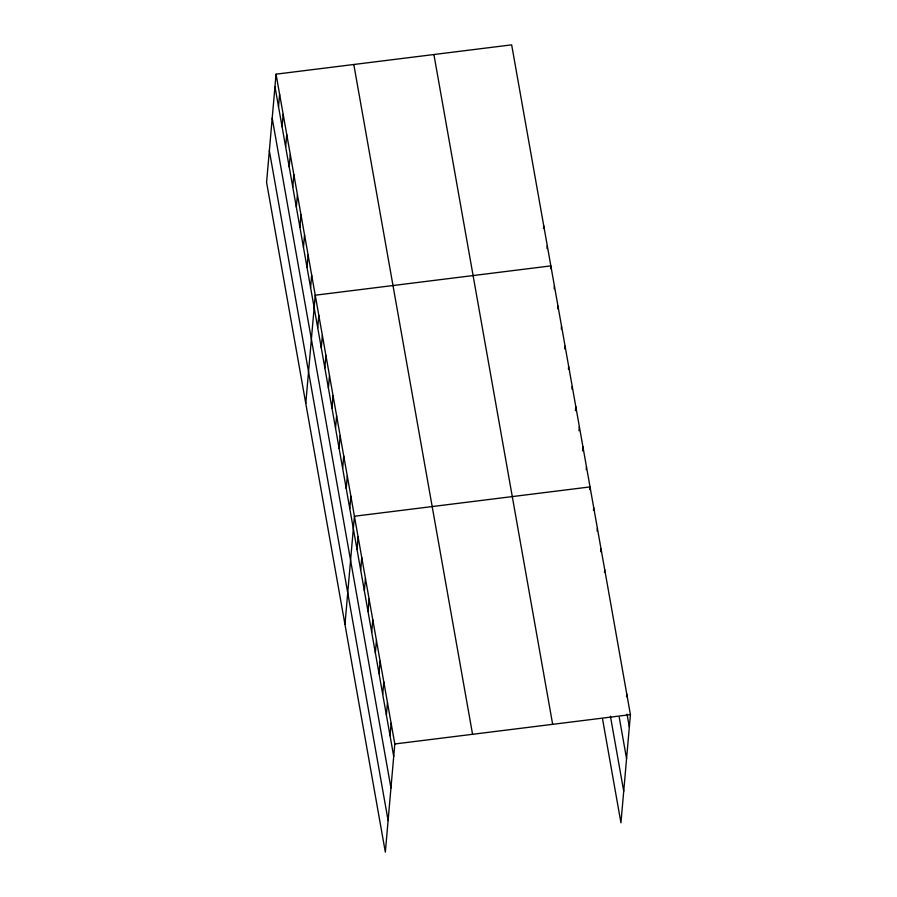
<?xml version="1.0" encoding="UTF-8"?>
<svg xmlns="http://www.w3.org/2000/svg" width="897" height="897" viewBox="0 0 897 897"><rect width="100%" height="100%" fill="white"/><g stroke="black" fill="none" stroke-linecap="round" stroke-linejoin="round"><path stroke-width="1.35" d="M276.052 74.171L266.577 182.349L385.34 852.15L394.803 743.972L276.052 74.171L511.66 44.85L630.423 714.651L620.948 822.829L602.605 719.304M278.519 106.709L279.606 94.275M282.084 126.802L283.172 114.368M285.65 146.895L286.737 134.46M289.215 166.988L290.303 154.553M292.77 187.081L293.857 174.646M296.335 207.173L297.423 194.739M299.901 227.266L300.988 214.832M303.466 247.359L304.554 234.924M307.021 267.452L308.108 255.017M310.586 287.556L311.674 275.121M305.776 403.381L315.239 295.214L550.848 265.882L550.601 268.651M317.717 327.741L318.805 315.307M321.272 347.834L322.359 335.4M324.837 367.927L325.925 355.492M328.403 388.02L329.491 375.585M331.968 408.113L333.056 395.678M335.523 428.205L336.61 415.771M339.088 448.298L340.176 435.864M342.654 468.391L343.742 455.968M346.22 488.495L347.307 476.06M349.774 508.588L350.862 496.153M344.964 624.413L354.427 516.246L590.035 486.914L589.8 489.684M357.017 549.379L358.105 536.944M360.684 570.088L361.771 557.654M364.35 590.787L365.438 578.352M368.028 611.485L369.115 599.061M371.694 632.194L372.782 619.76M375.361 652.893L376.448 640.458M379.039 673.602L380.126 661.167M382.705 694.3L383.793 681.866M386.383 715.01L387.47 702.575M390.049 735.708L391.137 723.274M543.481 228.455L543.717 225.696M547.047 248.559L547.282 245.789M554.167 288.744L554.413 285.975M557.732 308.837L557.968 306.068M561.298 328.93L561.533 326.172M564.852 349.023L565.099 346.264M568.418 369.115L568.664 366.357M571.983 389.208L572.219 386.45M575.426 410.691L575.784 406.543M578.991 430.784L579.35 426.636M582.545 450.877L582.915 446.728M586.234 469.591L586.481 466.821M593.466 510.382L593.713 507.624M597.133 531.091L597.38 528.322M600.811 551.79L601.046 549.031M604.477 572.488L604.724 569.73M626.51 696.711L626.745 693.953M394.803 743.972L630.423 714.651M627.037 714.147L629.335 727.086M619.222 717.275L626.566 758.683M610.409 716.187L623.718 791.232M433.901 54.526L552.664 724.328M353.799 64.494L472.562 734.295M274.964 86.605L393.716 756.406M272.195 118.202L390.957 788.003M269.347 150.752L388.109 820.553"/></g></svg>
